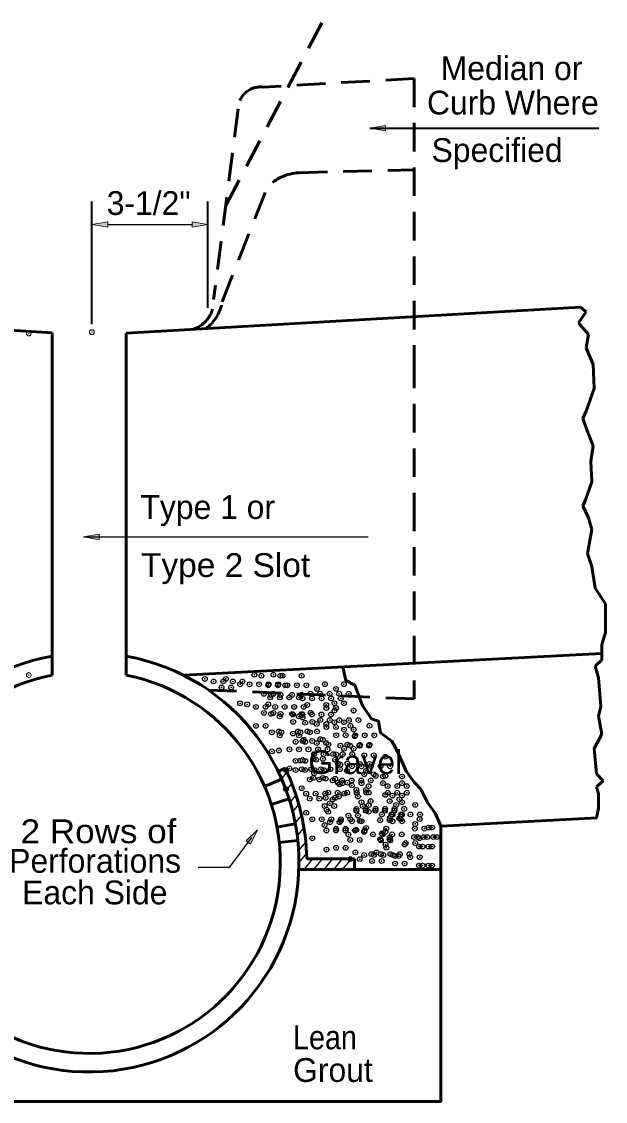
# Model space of a CAD drawing. Extents: x 105.4 to 140.8, y 56.9 to 78.9.
# Drawn here: x 112.26 to 115.93, y 60.9 to 67.7 of the extents above; entities that cross this region are included whole.
import ezdxf

# ---------------------------------------------------------------- set-up
doc = ezdxf.new("R2010")
doc.units = 0
doc.header["$LTSCALE"] = 0.06
doc.header["$PDMODE"] = 32
doc.header["$PDSIZE"] = 0.03
doc.linetypes.add('MEDIUM_DASHED', pattern=[4.5, 3, -1.5])
for name, color, linetype, lineweight in [('1', 7, 'Continuous', 53), ('2', 7, 'MEDIUM_DASHED', 53), ('3', 7, 'Continuous', 13), ('5', 7, 'Continuous', 25), ('6', 7, 'Continuous', 13)]:
    doc.layers.add(name, color=color, linetype=linetype, lineweight=lineweight)

msp = doc.modelspace()

# ---------------------------------------------------------------- hatches: boundary and pattern name
at = {"layer": '1'}
for points in [[(112.79775, 66.40492), (112.79775, 66.43825), (112.69775, 66.42158), (112.69775, 66.42158)], [(113.32858, 66.40492), (113.32858, 66.43825), (113.42858, 66.42158), (113.42858, 66.42158)]]:
    msp.add_hatch(color=256, dxfattribs=at).paths.add_polyline_path(points)
at = {"layer": '3'}
for points in [[(114.44708, 67.02825), (114.54558, 67.04558), (114.54558, 67.01075), (114.54558, 67.01075)], [(112.64442, 64.45375), (112.74292, 64.47117), (112.74292, 64.43633), (112.74292, 64.43633)], [(113.7415, 62.60825), (113.66842, 62.53992), (113.69625, 62.519), (113.69625, 62.519)]]:
    msp.add_hatch(color=256, dxfattribs=at).paths.add_polyline_path(points)

# ---------------------------------------------------------------- linework, layer by layer
at = {"layer": '1', "lineweight": 35}
for p, q in [((112.69775, 65.79367), (112.69775, 66.56558)), ((113.42858, 65.89642), (113.42858, 66.56558))]:
    msp.add_line(p, q, dxfattribs=at)
at = {"layer": '1', "lineweight": 25}
for p, q in [((112.79775, 66.42158), (113.32858, 66.42158)), ((113.92583, 62.97358), (113.89158, 62.93125)), ((113.95575, 62.9035), (113.92033, 62.85975)), ((113.98225, 62.82992), (113.9455, 62.7845)), ((114.00033, 62.77017), (113.95767, 62.71742)), ((114.0175, 62.70175), (113.97783, 62.65283)), ((114.03267, 62.62325), (113.99083, 62.57158)), ((114.04417, 62.53467), (113.99942, 62.47942)), ((114.04917, 62.46292), (114.00158, 62.40417)), ((114.08642, 62.42742), (114.0315, 62.35958)), ((114.14725, 62.42742), (114.09233, 62.35958)), ((114.21317, 62.42742), (114.15825, 62.35958)), ((114.27425, 62.42742), (114.21933, 62.35958)), ((114.32942, 62.42742), (114.27442, 62.35958))]:
    msp.add_line(p, q, dxfattribs=at)
at = {"layer": '1'}
for p, q in [((112.44725, 65.73858), (109.78667, 65.91625)), ((112.91467, 65.738), (115.77325, 65.90167)), ((115.77325, 65.90167), (115.81042, 65.87142)), ((115.81042, 65.87142), (115.76117, 65.80325)), ((115.76117, 65.80325), (115.825, 65.72817)), ((112.44725, 65.73858), (112.44725, 63.58358)), ((112.91467, 65.738), (112.91467, 63.58358)), ((115.825, 65.72817), (115.81042, 65.64492)), ((115.81042, 65.64492), (115.85317, 65.53967)), ((115.85317, 65.53967), (115.85933, 65.38925)), ((115.85933, 65.38925), (115.81042, 65.24567)), ((115.81042, 65.24567), (115.78942, 65.20083)), ((115.78942, 65.20083), (115.8175, 65.118)), ((115.8175, 65.118), (115.85317, 65.027)), ((115.85317, 65.027), (115.83858, 64.92958)), ((115.83858, 64.92958), (115.84575, 64.80158)), ((115.84575, 64.80158), (115.804, 64.68067)), ((115.804, 64.68067), (115.78942, 64.65008)), ((115.78942, 64.65008), (115.825, 64.57508)), ((115.825, 64.57508), (115.84575, 64.5)), ((115.84575, 64.5), (115.8175, 64.34958)), ((115.8175, 64.34958), (115.84575, 64.26675)), ((115.84575, 64.26675), (115.86675, 64.13092)), ((115.86675, 64.13092), (115.93058, 64.0325)), ((115.93058, 64.0325), (115.93058, 63.85183)), ((115.93058, 63.85183), (115.9085, 63.77683)), ((115.9085, 63.77683), (115.9085, 63.679)), ((113.27533, 63.58258), (115.9085, 63.71975)), ((115.9085, 63.679), (115.86675, 63.64092)), ((115.86675, 63.64092), (115.88783, 63.56592)), ((115.88783, 63.56592), (115.90242, 63.38525)), ((115.90242, 63.38525), (115.88783, 63.32483)), ((115.88783, 63.32483), (115.9085, 63.21175)), ((115.9085, 63.21175), (115.85933, 63.12075)), ((115.85933, 63.12075), (115.87392, 62.96292)), ((113.91475, 62.99717), (113.86975, 62.97558)), ((113.78392, 62.88117), (113.8915, 62.92775)), ((115.87392, 62.96292), (115.916, 62.91808)), ((115.916, 62.91808), (115.87392, 62.87967)), ((115.87392, 62.87967), (115.88783, 62.83492)), ((113.82583, 62.76942), (113.9375, 62.80508)), ((115.88783, 62.83492), (115.88783, 62.74425)), ((115.88783, 62.74425), (115.87383, 62.68458)), ((113.86208, 62.62558), (113.97742, 62.64725)), ((113.87625, 62.52942), (113.99275, 62.54167)), ((114.35133, 62.42617), (114.05033, 62.42617)), ((114.35133, 62.42742), (114.07492, 62.42742)), ((114.35133, 62.35958), (114.35133, 62.42742)), ((114.89483, 62.35958), (114.00083, 62.35958)), ((110.57458, 60.89883), (112.71367, 60.89883)), ((114.78733, 60.89883), (112.64833, 60.89883))]:
    msp.add_line(p, q, dxfattribs=at)
at = {"layer": '1', "lineweight": 13}
for points in [[(112.79775, 66.40492), (112.79775, 66.43825), (112.69775, 66.42158), (112.69775, 66.42158)], [(113.32858, 66.40492), (113.32858, 66.43825), (113.42858, 66.42158), (113.42858, 66.42158)]]:
    msp.add_lwpolyline(points, close=True, dxfattribs=at)
at = {"layer": '1'}
for points in [[(114.27758, 63.63483), (114.29758, 63.54992), (114.35325, 63.51975), (114.40208, 63.39208), (114.45883, 63.30925), (114.50167, 63.29458), (114.51517, 63.21958), (114.58517, 63.16692), (114.62075, 63.10617), (114.67717, 62.9785), (114.72642, 62.90992), (114.76817, 62.86508), (114.80992, 62.78225), (114.85917, 62.715), (114.88025, 62.66883), (114.89483, 62.63183)], [(114.78733, 60.89883), (114.89483, 60.89883), (114.89483, 62.63183), (115.87883, 62.68483)]]:
    msp.add_lwpolyline(points, dxfattribs=at)
for centre, radius, start, end in [((112.68018, 62.40375), 1.31984, 100.16507, 268.24941), ((112.68172, 62.40375), 1.31984, 268.18246, 79.83575), ((112.68018, 62.40375), 1.20261, 101.16791, 268.18021), ((112.68172, 62.40375), 1.20261, 268.10673, 78.83209), ((112.68198, 62.40302), 1.36853, 0.96942, 25.73274)]:
    msp.add_arc(centre, radius, start, end, dxfattribs=at)
at = {"layer": '2'}
for p, q in [((113.54058, 66.54192), (114.14917, 67.69958)), ((114.72725, 67.34117), (113.77517, 67.28708)), ((113.61883, 67.14992), (113.46433, 65.94917)), ((114.00033, 66.74775), (114.72725, 66.76675)), ((113.51783, 65.93558), (113.80342, 66.65858))]:
    msp.add_line(p, q, dxfattribs=at)
for points in [[(114.72725, 67.34117), (114.72725, 65.57142), (114.72725, 64.6705)], [(114.72725, 64.6705), (114.72725, 63.43333), (113.43183, 63.48975)]]:
    msp.add_lwpolyline(points, dxfattribs=at)
for centre, radius, start, end in [((113.75905, 67.14782), 0.14019, 83.3862, 179.12751), ((114.01825, 66.44642), 0.3019, 93.40118, 135.36212), ((113.28152, 65.93762), 0.18314, 288.31448, 3.62049), ((113.26758, 65.97188), 0.25286, 306.09551, 351.76274)]:
    msp.add_arc(centre, radius, start, end, dxfattribs=at)
at = {"layer": '3', "lineweight": 35}
msp.add_line((114.44708, 67.02825), (115.88883, 67.02825), dxfattribs=at)
at = {"layer": '3', "lineweight": 25}
for p, q in [((112.64442, 64.45375), (114.43792, 64.45375)), ((113.70308, 62.56025), (113.56133, 62.37158)), ((113.56133, 62.37158), (113.36675, 62.37158))]:
    msp.add_line(p, q, dxfattribs=at)
at = {"layer": '3'}
for points in [[(114.44708, 67.02825), (114.54558, 67.04558), (114.54558, 67.01075), (114.54558, 67.01075)], [(112.64442, 64.45375), (112.74292, 64.47117), (112.74292, 64.43633), (112.74292, 64.43633)], [(113.7415, 62.60825), (113.66842, 62.53992), (113.69625, 62.519), (113.69625, 62.519)]]:
    msp.add_lwpolyline(points, close=True, dxfattribs=at)
at = {"layer": '5'}
for p in [(113.72075, 63.58583), (113.7655, 63.57958), (113.84075, 63.58583), (113.8855, 63.57958), (113.89842, 63.57958), (114.01842, 63.57958), (113.40908, 63.55983), (113.46417, 63.54375), (113.51433, 63.50592), (113.52525, 63.54375), (113.54192, 63.55983), (113.57433, 63.50592), (113.58525, 63.54375), (113.63075, 63.52583), (113.64525, 63.54375), (113.69075, 63.52583), (113.75075, 63.52583), (113.80842, 63.51958), (113.81075, 63.52583), (113.86842, 63.51958), (113.87075, 63.52583), (113.9155, 63.51958), (113.92842, 63.51958), (113.98842, 63.51958), (114.04842, 63.51958), (114.16467, 63.52658), (114.28467, 63.52658), (113.78075, 63.46583), (113.82075, 63.44358), (113.8255, 63.45958), (113.84075, 63.46583), (113.88175, 63.44358), (113.8855, 63.45958), (113.94075, 63.44358), (113.95842, 63.45958), (114.00175, 63.44358), (114.01842, 63.45958), (114.02425, 63.43658), (114.07467, 63.46658), (114.08425, 63.43658), (114.11425, 63.49658), (114.13467, 63.46658), (114.14425, 63.43658), (114.19467, 63.46658), (114.20425, 63.43658), (114.23425, 63.49658), (114.25467, 63.46658), (114.26425, 63.43658), (114.31467, 63.46658), (113.63075, 63.40583), (113.6755, 63.39958), (113.73075, 63.38358), (113.79175, 63.38358), (113.80842, 63.39958), (113.85175, 63.38358), (113.91175, 63.38358), (113.97075, 63.38358), (113.97175, 63.38358), (114.03175, 63.38358), (114.05342, 63.39558), (114.17342, 63.39558), (114.17425, 63.37658), (114.22467, 63.40658), (114.23425, 63.37658), (114.28467, 63.40658), (113.78075, 63.34583), (113.8255, 63.33958), (113.84075, 63.34583), (113.88075, 63.32358), (113.8855, 63.33958), (113.95842, 63.33958), (113.96342, 63.33558), (114.00175, 63.32358), (114.01842, 63.33958), (114.02342, 63.33558), (114.02425, 63.31658), (114.07467, 63.34658), (114.08342, 63.33558), (114.13575, 63.30025), (114.14342, 63.33558), (114.19575, 63.30025), (114.20342, 63.33558), (114.22575, 63.36025), (114.25575, 63.30025), (114.31575, 63.30025), (114.34575, 63.36025), (114.37575, 63.30025), (113.73075, 63.26358), (113.79175, 63.26358), (113.96508, 63.28875), (114.04067, 63.28342), (114.08508, 63.28875), (114.11342, 63.27558), (114.17342, 63.27558), (114.17425, 63.25658), (114.22467, 63.28658), (114.23425, 63.25658), (114.28467, 63.28658), (114.28575, 63.24025), (114.32558, 63.26458), (114.34575, 63.24025), (114.44558, 63.26458), (113.83067, 63.22342), (113.87508, 63.22875), (113.88075, 63.20358), (113.89067, 63.22342), (113.96342, 63.21558), (113.99508, 63.22875), (114.00175, 63.20358), (114.01067, 63.22342), (114.02508, 63.16875), (114.03175, 63.17625), (114.05508, 63.22875), (114.07067, 63.22342), (114.08508, 63.16875), (114.11508, 63.22875), (114.13575, 63.18025), (114.15175, 63.17625), (114.23558, 63.20458), (114.29558, 63.20458), (114.35267, 63.19925), (114.35558, 63.20458), (114.41558, 63.20458), (114.47558, 63.20458), (113.83067, 63.10342), (113.87508, 63.10875), (113.94175, 63.11625), (113.98067, 63.16342), (114.00175, 63.11625), (114.04067, 63.16342), (114.06175, 63.11625), (114.11342, 63.15558), (114.12175, 63.11625), (114.17342, 63.15558), (114.18175, 63.11625), (114.18683, 63.14625), (114.26267, 63.13925), (114.28575, 63.12025), (114.30683, 63.14625), (114.32267, 63.13925), (114.34575, 63.12025), (114.38267, 63.13925), (114.38558, 63.14458), (114.44267, 63.13925), (114.44558, 63.14458), (113.98067, 63.04342), (114.00958, 63.04558), (114.02508, 63.04875), (114.04067, 63.04342), (114.09175, 63.05625), (114.09683, 63.08625), (114.10942, 63.05092), (114.15175, 63.05625), (114.15683, 63.08625), (114.21683, 63.08625), (114.22942, 63.05092), (114.23558, 63.08458), (114.27683, 63.08625), (114.33683, 63.08625), (114.41267, 63.07925), (114.47267, 63.07925), (114.54525, 63.06933), (113.91958, 62.98558), (113.94175, 62.99625), (113.97958, 62.98558), (114.01942, 62.99092), (114.03958, 62.98558), (114.07942, 62.99092), (114.09683, 62.96625), (114.09958, 62.98558), (114.13942, 62.99092), (114.15958, 62.98558), (114.19942, 62.99092), (114.24683, 63.02625), (114.25942, 62.99092), (114.26267, 63.01925), (114.30342, 62.98017), (114.30683, 63.02625), (114.33525, 63.00933), (114.38558, 63.02458), (114.39525, 63.00933), (114.42342, 62.98017), (114.44558, 63.02458), (114.45525, 63.00933), (114.51525, 63.00933), (114.57525, 63.00933), (114.06958, 62.92558), (114.09175, 62.93625), (114.12958, 62.92558), (114.15175, 62.93625), (114.16942, 62.93092), (114.21342, 62.92017), (114.22942, 62.93092), (114.24683, 62.90625), (114.25675, 62.89692), (114.27342, 62.92017), (114.27525, 62.903), (114.30683, 62.90625), (114.33342, 62.92017), (114.39342, 62.92017), (114.39525, 62.903), (114.41267, 62.95925), (114.45342, 62.92017), (114.47267, 62.95925), (114.48525, 62.94933), (114.53025, 62.94483), (114.53025, 62.903), (114.54525, 62.94933), (114.65025, 62.94483), (114.65025, 62.903), (113.91958, 62.86558), (114.01942, 62.87092), (114.04675, 62.83692), (114.10675, 62.83692), (114.16675, 62.83692), (114.18525, 62.843), (114.24525, 62.843), (114.28675, 62.83692), (114.30525, 62.843), (114.33525, 62.88933), (114.36342, 62.86017), (114.36525, 62.843), (114.42342, 62.86017), (114.42525, 62.843), (114.44025, 62.88483), (114.44025, 62.843), (114.54525, 62.82933), (114.56025, 62.88483), (114.56025, 62.843), (114.59025, 62.82483), (114.62025, 62.88483), (114.62025, 62.843), (114.65025, 62.82483), (114.68025, 62.88483), (114.68025, 62.843), (114.06958, 62.80558), (114.12958, 62.80558), (114.16308, 62.75925), (114.16942, 62.81092), (114.19675, 62.77692), (114.21342, 62.80017), (114.22308, 62.75925), (114.22942, 62.81092), (114.25308, 62.81925), (114.37308, 62.81925), (114.39525, 62.783), (114.40308, 62.75925), (114.44025, 62.76483), (114.45258, 62.79), (114.57258, 62.79), (114.6135, 62.76617), (114.63367, 62.80158), (114.65025, 62.783), (114.7335, 62.76617), (114.04675, 62.71692), (114.17533, 62.73592), (114.18525, 62.723), (114.31308, 62.69925), (114.36258, 62.73), (114.36342, 62.74017), (114.37308, 62.69925), (114.42258, 62.73), (114.42342, 62.74017), (114.42367, 62.74158), (114.44025, 62.723), (114.48258, 62.73), (114.48367, 62.74158), (114.5235, 62.70617), (114.54258, 62.73), (114.54367, 62.74158), (114.5835, 62.70617), (114.59025, 62.70483), (114.60258, 62.73), (114.60367, 62.74158), (114.6435, 62.70617), (114.65025, 62.70483), (114.66367, 62.74158), (114.7035, 62.70617), (114.7635, 62.70617), (114.08533, 62.67592), (114.14533, 62.67592), (114.16308, 62.63925), (114.19675, 62.65692), (114.20533, 62.67592), (114.25675, 62.65692), (114.2645, 62.66517), (114.26533, 62.67592), (114.32533, 62.67592), (114.33525, 62.663), (114.3845, 62.66517), (114.39525, 62.663), (114.42367, 62.62158), (114.51258, 62.67), (114.57258, 62.67), (114.57367, 62.68158), (114.59025, 62.663), (114.63367, 62.68158), (114.64142, 62.67667), (114.65025, 62.663), (114.7335, 62.64617), (114.76142, 62.67667), (114.81683, 62.62367), (114.83908, 62.62367), (114.08533, 62.55592), (114.1745, 62.60517), (114.2345, 62.60517), (114.23533, 62.61592), (114.2945, 62.60517), (114.29533, 62.61592), (114.31308, 62.57925), (114.3545, 62.60517), (114.36258, 62.61), (114.41208, 62.59658), (114.4145, 62.60517), (114.46733, 62.58058), (114.5235, 62.58617), (114.52842, 62.58058), (114.545, 62.59658), (114.55142, 62.61667), (114.57367, 62.56158), (114.58842, 62.58058), (114.64842, 62.58058), (114.72683, 62.56367), (114.73142, 62.61667), (114.74908, 62.56367), (114.76142, 62.55667), (114.78683, 62.56367), (114.79142, 62.61667), (114.80908, 62.56367), (114.84683, 62.56367), (114.86908, 62.56367), (114.1745, 62.48517), (114.23533, 62.49592), (114.29533, 62.49592), (114.3245, 62.54517), (114.3845, 62.54517), (114.51258, 62.55), (114.51742, 62.54275), (114.54658, 62.51658), (114.55142, 62.49667), (114.57258, 62.55), (114.57742, 62.54275), (114.66658, 62.51658), (114.6735, 62.52617), (114.7335, 62.52617), (114.75683, 62.50367), (114.77908, 62.50367), (114.81683, 62.50367), (114.83908, 62.50367), (114.3245, 62.42517), (114.35692, 62.46667), (114.3845, 62.42517), (114.41208, 62.45058), (114.45658, 62.45658), (114.47317, 62.45058), (114.48975, 62.46667), (114.51658, 62.45658), (114.53317, 62.45058), (114.57658, 62.45658), (114.59317, 62.45058), (114.60683, 62.44367), (114.62908, 62.44367), (114.63658, 62.45658), (114.69658, 62.45658), (114.70142, 62.43667), (114.76142, 62.43667), (114.46217, 62.41292), (114.52217, 62.41292), (114.60658, 62.39658), (114.66658, 62.39658), (114.75683, 62.38367), (114.77908, 62.38367), (114.81683, 62.38367), (114.83908, 62.38367)]:
    msp.add_point(p, dxfattribs=at)
at = {"layer": '6'}
msp.add_line((113.42858, 66.42158), (113.42867, 66.42158), dxfattribs=at)
at = {"layer": '6', "lineweight": 53}
msp.add_line((113.42858, 65.84642), (113.42867, 65.84642), dxfattribs=at)
at = {"layer": '6'}
for p in [(112.30075, 65.73492), (112.69775, 65.74367), (112.30075, 63.58358)]:
    msp.add_point(p, dxfattribs=at)

# ---------------------------------------------------------------- texts
at = {"layer": '1'}
msp.add_text('3-1/2"', height=0.15, dxfattribs=at).set_placement((112.79117, 66.48158))
at = {"layer": '3'}
for s, p in [('Median or', (114.89392, 67.33083)), ('Curb Where', (114.80742, 67.11433)), ('Specified', (114.83625, 66.81525)), ('Type 1 or', (113.00367, 64.56708)), ('Gravel', (114.06075, 62.96075)), ('Perforations', (112.17758, 62.339)), ('Each Side', (112.259, 62.13983)), ('Grout', (113.96458, 61.0215))]:
    msp.add_text(s, height=0.15, dxfattribs=at).set_placement(p)
for s, width, p in [('Type 2 Slot', 1.05, (113.00708, 64.20158)), ('2 Rows of', 1.1, (112.24925, 62.52517)), ('Lean', 0.9, (113.96458, 61.22725))]:
    msp.add_text(s, height=0.15, dxfattribs=dict(at, width=width)).set_placement(p)

doc.saveas('drawing.dxf')
